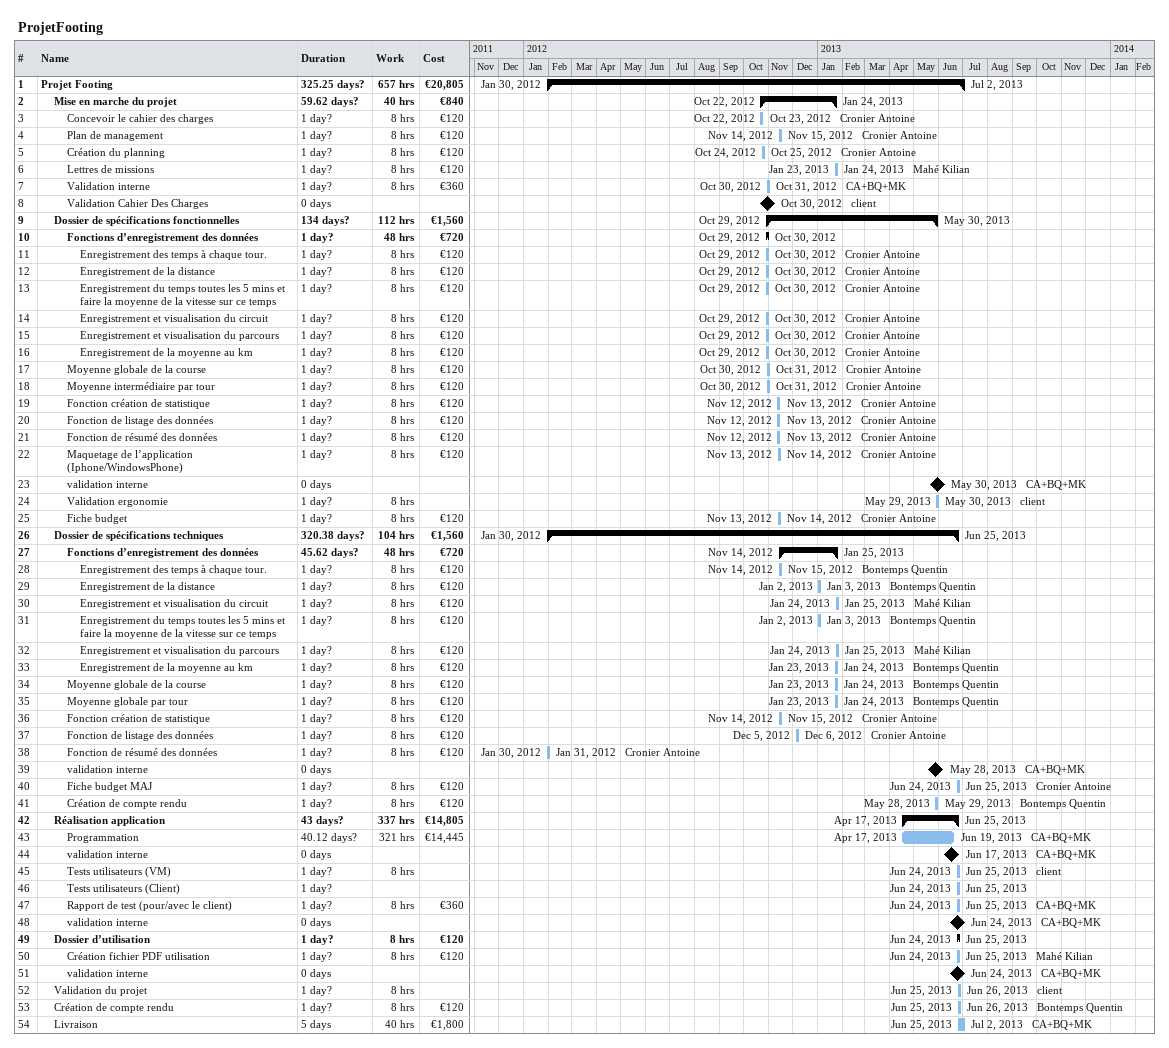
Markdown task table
ProjetFooting

| ID | Level | Task | Duration | Start | Finish | Resources | Work (h) | Cost (€) |
|---|---|---|---|---|---|---|---|---|
| 1 | 1 | **Projet Footing** | 325.25d? | 2012-01-30 | 2013-07-02 |  | 657 | 20805 |
| 2 | 2 | **Mise en marche du projet** | 59.62d? | 2012-10-22 | 2013-01-24 |  | 40 | 840 |
| 3 | 3 | Concevoir le cahier des charges | 1d? | 2012-10-22 | 2012-10-23 | Cronier Antoine | 8 | 120 |
| 4 | 3 | Plan de management | 1d? | 2012-11-14 | 2012-11-15 | Cronier Antoine | 8 | 120 |
| 5 | 3 | Création du planning | 1d? | 2012-10-24 | 2012-10-25 | Cronier Antoine | 8 | 120 |
| 6 | 3 | Lettres de missions | 1d? | 2013-01-23 | 2013-01-24 | Mahé Kilian | 8 | 120 |
| 7 | 3 | Validation interne | 1d? | 2012-10-30 | 2012-10-31 | CA+BQ+MK | 8 | 360 |
| 8 | 3 | Validation Cahier Des Charges | 0d | 2012-10-30 | 2012-10-30 | client |  |  |
| 9 | 2 | **Dossier de spécifications fonctionnelles** | 134d? | 2012-10-29 | 2013-05-30 |  | 112 | 1560 |
| 10 | 3 | **Fonctions d’enregistrement des données** | 1d? | 2012-10-29 | 2012-10-30 |  | 48 | 720 |
| 11 | 4 | Enregistrement des temps à chaque tour. | 1d? | 2012-10-29 | 2012-10-30 | Cronier Antoine | 8 | 120 |
| 12 | 4 | Enregistrement de la distance | 1d? | 2012-10-29 | 2012-10-30 | Cronier Antoine | 8 | 120 |
| 13 | 4 | Enregistrement du temps toutes les 5 mins et faire la moyenne de la vitesse sur ce temps | 1d? | 2012-10-29 | 2012-10-30 | Cronier Antoine | 8 | 120 |
| 14 | 4 | Enregistrement et visualisation du circuit | 1d? | 2012-10-29 | 2012-10-30 | Cronier Antoine | 8 | 120 |
| 15 | 4 | Enregistrement et visualisation du parcours | 1d? | 2012-10-29 | 2012-10-30 | Cronier Antoine | 8 | 120 |
| 16 | 4 | Enregistrement de la moyenne au km | 1d? | 2012-10-29 | 2012-10-30 | Cronier Antoine | 8 | 120 |
| 17 | 3 | Moyenne globale de la course | 1d? | 2012-10-30 | 2012-10-31 | Cronier Antoine | 8 | 120 |
| 18 | 3 | Moyenne intermédiaire par tour | 1d? | 2012-10-30 | 2012-10-31 | Cronier Antoine | 8 | 120 |
| 19 | 3 | Fonction création de statistique | 1d? | 2012-11-12 | 2012-11-13 | Cronier Antoine | 8 | 120 |
| 20 | 3 | Fonction de listage des données | 1d? | 2012-11-12 | 2012-11-13 | Cronier Antoine | 8 | 120 |
| 21 | 3 | Fonction de résumé des données | 1d? | 2012-11-12 | 2012-11-13 | Cronier Antoine | 8 | 120 |
| 22 | 3 | Maquetage de l’application (Iphone/WindowsPhone) | 1d? | 2012-11-13 | 2012-11-14 | Cronier Antoine | 8 | 120 |
| 23 | 3 | validation interne | 0d | 2013-05-30 | 2013-05-30 | CA+BQ+MK |  |  |
| 24 | 3 | Validation ergonomie | 1d? | 2013-05-29 | 2013-05-30 | client | 8 |  |
| 25 | 3 | Fiche budget | 1d? | 2012-11-13 | 2012-11-14 | Cronier Antoine | 8 | 120 |
| 26 | 2 | **Dossier de spécifications techniques** | 320.38d? | 2012-01-30 | 2013-06-25 |  | 104 | 1560 |
| 27 | 3 | **Fonctions d’enregistrement des données** | 45.62d? | 2012-11-14 | 2013-01-25 |  | 48 | 720 |
| 28 | 4 | Enregistrement des temps à chaque tour. | 1d? | 2012-11-14 | 2012-11-15 | Bontemps Quentin | 8 | 120 |
| 29 | 4 | Enregistrement de la distance | 1d? | 2013-01-02 | 2013-01-03 | Bontemps Quentin | 8 | 120 |
| 30 | 4 | Enregistrement et visualisation du circuit | 1d? | 2013-01-24 | 2013-01-25 | Mahé Kilian | 8 | 120 |
| 31 | 4 | Enregistrement du temps toutes les 5 mins et faire la moyenne de la vitesse sur ce temps | 1d? | 2013-01-02 | 2013-01-03 | Bontemps Quentin | 8 | 120 |
| 32 | 4 | Enregistrement et visualisation du parcours | 1d? | 2013-01-24 | 2013-01-25 | Mahé Kilian | 8 | 120 |
| 33 | 4 | Enregistrement de la moyenne au km | 1d? | 2013-01-23 | 2013-01-24 | Bontemps Quentin | 8 | 120 |
| 34 | 3 | Moyenne globale de la course | 1d? | 2013-01-23 | 2013-01-24 | Bontemps Quentin | 8 | 120 |
| 35 | 3 | Moyenne globale par tour | 1d? | 2013-01-23 | 2013-01-24 | Bontemps Quentin | 8 | 120 |
| 36 | 3 | Fonction création de statistique | 1d? | 2012-11-14 | 2012-11-15 | Cronier Antoine | 8 | 120 |
| 37 | 3 | Fonction de listage des données | 1d? | 2012-12-05 | 2012-12-06 | Cronier Antoine | 8 | 120 |
| 38 | 3 | Fonction de résumé des données | 1d? | 2012-01-30 | 2012-01-31 | Cronier Antoine | 8 | 120 |
| 39 | 3 | validation interne | 0d | 2013-05-28 | 2013-05-28 | CA+BQ+MK |  |  |
| 40 | 3 | Fiche budget MAJ | 1d? | 2013-06-24 | 2013-06-25 | Cronier Antoine | 8 | 120 |
| 41 | 3 | Création de compte rendu | 1d? | 2013-05-28 | 2013-05-29 | Bontemps Quentin | 8 | 120 |
| 42 | 2 | **Réalisation application** | 43d? | 2013-04-17 | 2013-06-25 |  | 337 | 14805 |
| 43 | 3 | Programmation | 40.12d? | 2013-04-17 | 2013-06-19 | CA+BQ+MK | 321 | 14445 |
| 44 | 3 | validation interne | 0d | 2013-06-17 | 2013-06-17 | CA+BQ+MK |  |  |
| 45 | 3 | Tests utilisateurs (VM) | 1d? | 2013-06-24 | 2013-06-25 | client | 8 |  |
| 46 | 3 | Tests utilisateurs (Client) | 1d? | 2013-06-24 | 2013-06-25 |  |  |  |
| 47 | 3 | Rapport de test (pour/avec le client) | 1d? | 2013-06-24 | 2013-06-25 | CA+BQ+MK | 8 | 360 |
| 48 | 3 | validation interne | 0d | 2013-06-24 | 2013-06-24 | CA+BQ+MK |  |  |
| 49 | 2 | **Dossier d’utilisation** | 1d? | 2013-06-24 | 2013-06-25 |  | 8 | 120 |
| 50 | 3 | Création fichier PDF utilisation | 1d? | 2013-06-24 | 2013-06-25 | Mahé Kilian | 8 | 120 |
| 51 | 3 | validation interne | 0d | 2013-06-24 | 2013-06-24 | CA+BQ+MK |  |  |
| 52 | 2 | Validation du projet | 1d? | 2013-06-25 | 2013-06-26 | client | 8 |  |
| 53 | 2 | Création de compte rendu | 1d? | 2013-06-25 | 2013-06-26 | Bontemps Quentin | 8 | 120 |
| 54 | 2 | Livraison | 5d | 2013-06-25 | 2013-07-02 | CA+BQ+MK | 40 | 1800 |
